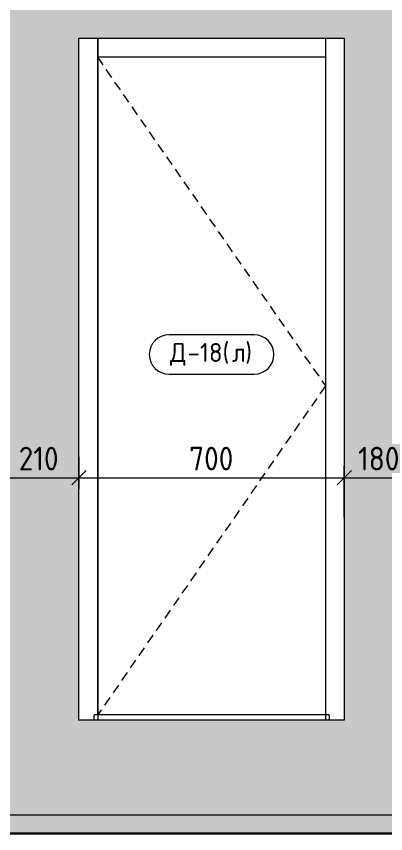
# Model space of a CAD drawing. Header units: millimetres. Extents: x -3511 to 67671, y -1987 to 16130.
# Drawn here: x 49500 to 50474, y 8400 to 10558 of the extents above; entities that cross this region are included whole.
import ezdxf

# ---------------------------------------------------------------- set-up
doc = ezdxf.new("R2010")
doc.units = ezdxf.units.MM
doc.linetypes.add('200_ШТРИХ__ш1_п0_6_', pattern=[40, 25, -15])
for name, color, linetype, lineweight in [('A-ANNO-DIMS', 7, 'Continuous', 9), ('A-ANNO-DIMS-25', 7, 'Continuous', 9), ('A-DOOR', 7, 'Continuous', 9), ('A-DOOR-2', 7, '200_ШТРИХ__ш1_п0_6_', 9), ('A-DOOR-FRAM-1', 7, 'Continuous', 9), ('A-DOOR-IDEN', 7, 'Continuous', 9), ('A-GENM', 7, 'Continuous', 9), ('A-WALL-PATT', 7, 'Continuous', 9), ('I-WALL', 7, 'Continuous', 9)]:
    doc.layers.add(name, color=color, linetype=linetype, lineweight=lineweight)
doc.layers.add('A-FLOR-FNSH-1', color=7, linetype='Continuous', lineweight=30, true_color=0x3c3c3c)
doc.styles.add('GOST Common_5', font='GOST_Common.ttf', dxfattribs={"height": 50})
doc.styles.add('ISOCPEUR_2', font='isocpeur.ttf', dxfattribs={"width": 0.9, "height": 62.5})
doc.dimstyles.new('ISO-2_5_0_9К_БОЛЬШОЙ_1', dxfattribs={"dimscale": 304.8, "dimtxt": 62.248823, "dimasz": 0.123031, "dimexe": 0.098425, "dimexo": 0.246063, "dimgap": 0, "dimtad": 1, "dimdec": 0, "dimrnd": 10, "dimzin": 0, "dimdsep": 46, "dimtxsty": 'ISOCPEUR_2', "dimblk1": 'OBLIQUE', "dimblk2": 'OBLIQUE', "dimsah": 1, "dimcen": 0.09, "dimdle": 0.098425, "dimazin": 0, "dimtfac": 1, "dimtdec": 4, "dimtix": 1, "dimtmove": 0, "dimatfit": 3, "dimfxl": 1, "dimtvp": 1, "dimtolj": 1, "dimtzin": 0, "dimarcsym": 2})

# ---------------------------------------------------------------- blocks, each defined once
blk = doc.blocks.new('110_Дверь_СКБ_1Ст - д-18 700x2100h_Технический шкаф ЭОМ и СС-23257539-Развертка 3_45-3')
at = {"layer": 'A-DOOR'}
for p, q in [((-11200, 10450), (-11800, 10450)), ((-11800, 8714), (-11800, 10450)), ((-11200, 10450), (-11200, 8714)), ((-11200, 8714), (-11800, 8714))]:
    blk.add_line(p, q, dxfattribs=at)
at = {"layer": 'A-DOOR-2'}
for p, q in [((-11801.4, 10450), (-11200, 9582)), ((-11200, 9582), (-11800, 8714))]:
    blk.add_line(p, q, dxfattribs=at)
at = {"layer": 'A-DOOR-FRAM-1'}
for p, q in [((-11800, 10450), (-11800, 10500)), ((-11800, 10500), (-11800, 8700)), ((-11200, 10500), (-11200, 10450)), ((-11200, 10500), (-11200, 8700)), ((-11200, 10450), (-11800, 10450)), ((-11810, 8700), (-11810, 8714)), ((-11190, 8714), (-11810, 8714)), ((-11190, 8714), (-11190, 8700))]:
    blk.add_line(p, q, dxfattribs=at)
blk = doc.blocks.new('Плинтус - Плинтус темный _ст_школа_-33413724-Развертка 3_45-3')
at = {"layer": 'A-GENM'}
blk.add_hatch(color=256, dxfattribs=at).paths.add_polyline_path([(-10900, 8400), (-10864, 8400), (-10864, 8450), (-14565, 8450), (-14565, 8400), (-10987.2, 8400)])
blk.add_line((-14565, 8450), (-10864, 8450), dxfattribs=at)
blk = doc.blocks.new('DIMBLOCK46-Развертка 3_45-3')
at = {"layer": 'A-ANNO-DIMS-25'}
for p, q in [((49665.1, 9394.8), (49665.1, 9309.8)), ((49665.1, 9339.8), (49665.1, 9394.8)), ((49455.2, 9291.3), (49455.2, 9369.8)), ((49455.2, 9339.8), (49665.1, 9339.8)), ((49455.2, 9339.8), (49455.2, 9291.3))]:
    blk.add_line(p, q, dxfattribs=at)
at = {"layer": 'A-ANNO-DIMS-25', "lineweight": 20}
for p, q in [((49455.2, 9339.8), (49473.9, 9358.5)), ((49665.1, 9339.8), (49683.9, 9358.5)), ((49455.2, 9339.8), (49436.4, 9321)), ((49665.1, 9339.8), (49646.4, 9321))]:
    blk.add_line(p, q, dxfattribs=at)
at = {"layer": 'A-ANNO-DIMS-25', "color": 0, "insert": (49506.3, 9421.4), "char_height": 62.5, "width": 129.286, "attachment_point": 1, "line_spacing_factor": 1.149209, "style": 'ISOCPEUR_2'}
blk.add_mtext('210', dxfattribs=at)
blk = doc.blocks.new('_Oblique')
at = {"color": 0, "linetype": 'ByBlock', "lineweight": -2}
blk.add_line((-0.5, -0.5), (0.5, 0.5), dxfattribs=at)
blk = doc.blocks.new('DIMBLOCK47-Развертка 3_45-3')
at = {"layer": 'A-ANNO-DIMS-25'}
for p, q in [((49665.1, 9394.8), (49665.1, 9309.8)), ((49665.1, 9339.8), (49665.1, 9394.8)), ((50365.1, 9234.8), (50365.1, 9369.8)), ((49665.1, 9339.8), (50365.1, 9339.8)), ((50365.1, 9339.8), (50365.1, 9234.8))]:
    blk.add_line(p, q, dxfattribs=at)
at = {"layer": 'A-ANNO-DIMS-25', "lineweight": 20}
for p, q in [((49665.1, 9339.8), (49683.9, 9358.5)), ((50365.1, 9339.8), (50383.9, 9358.5)), ((49665.1, 9339.8), (49646.4, 9321)), ((50365.1, 9339.8), (50346.4, 9321))]:
    blk.add_line(p, q, dxfattribs=at)
at = {"layer": 'A-ANNO-DIMS-25', "color": 0, "insert": (49955.9, 9421.4), "char_height": 62.5, "width": 142.215, "attachment_point": 1, "line_spacing_factor": 1.149209, "style": 'ISOCPEUR_2'}
blk.add_mtext('700', dxfattribs=at)
blk = doc.blocks.new('DIMBLOCK48-Развертка 3_45-3')
at = {"layer": 'A-ANNO-DIMS-25'}
for p, q in [((50545.1, 9394.8), (50545.1, 9309.8)), ((50545.1, 9339.8), (50545.1, 9394.8)), ((50365.1, 9234.8), (50365.1, 9369.8)), ((50365.1, 9339.8), (50545.1, 9339.8)), ((50365.1, 9339.8), (50365.1, 9234.8))]:
    blk.add_line(p, q, dxfattribs=at)
at = {"layer": 'A-ANNO-DIMS-25', "lineweight": 20}
for p, q in [((50365.1, 9339.8), (50383.9, 9358.5)), ((50545.1, 9339.8), (50563.9, 9358.5)), ((50365.1, 9339.8), (50346.4, 9321)), ((50545.1, 9339.8), (50526.4, 9321))]:
    blk.add_line(p, q, dxfattribs=at)
at = {"layer": 'A-ANNO-DIMS-25', "color": 0, "insert": (50401.3, 9421.4), "char_height": 62.5, "width": 129.286, "attachment_point": 1, "line_spacing_factor": 1.149209, "style": 'ISOCPEUR_2'}
blk.add_mtext('180', dxfattribs=at)
blk = doc.blocks.new('М_двери - Типоразмер_рамка-25223575-Развертка 3_45-3')
at = {"layer": 'A-DOOR-IDEN'}
for p, q in [((-13957.6, 9717), (-14182.4, 9717)), ((-14182.4, 9613), (-13957.6, 9613))]:
    blk.add_line(p, q, dxfattribs=at)
for centre, start, end in [((-14182.4, 9665), 90, 270), ((-13957.6, 9665), 270, 90)]:
    blk.add_arc(centre, 52, start, end, dxfattribs=at)

msp = doc.modelspace()

# ---------------------------------------------------------------- hatches: boundary and pattern name
at = {"layer": 'A-WALL-PATT'}
h = msp.add_hatch(color=256, dxfattribs=at)
h.paths.add_polyline_path([(49634.2, 8450), (52396.1, 8450), (52396.1, 11800), (48575.1, 11800), (48575.1, 11700), (48296.1, 11700), (48296.1, 9200), (48695.1, 9200), (48695.1, 9198.6), (48696.1, 9198.6), (48696.1, 9050), (48715.1, 9050), (48715.1, 8500), (48696.1, 8500), (48696.1, 8450), (49618, 8450)])
h.paths.add_polyline_path([(51425.1, 8700), (51425.1, 10500), (52125.1, 10500), (52125.1, 8700), (51640.7, 8700)])
h.paths.add_polyline_path([(48792.8, 8700), (48755.2, 8700), (48755.2, 10500), (49455.2, 10500), (49455.2, 8700), (48805.2, 8700)])
h.paths.add_polyline_path([(49828.4, 8700), (49665.1, 8700), (49665.1, 10500), (50365.1, 10500), (50365.1, 8700), (50338.6, 8700)])
h.paths.add_polyline_path([(50864, 8700), (50545.1, 8700), (50545.1, 10500), (51245.1, 10500), (51245.1, 8700)])

# ---------------------------------------------------------------- linework, layer by layer
at = {"layer": 'A-FLOR-FNSH-1'}
msp.add_line((52417.4, 8400), (48295.1, 8400), dxfattribs=at)
at = {"layer": 'I-WALL'}
for p, q in [((49665.1, 8700), (49665.1, 10500)), ((49665.1, 10500), (50365.1, 10500)), ((50365.1, 10500), (50365.1, 8700)), ((50365.1, 8700), (49665.1, 8700))]:
    msp.add_line(p, q, dxfattribs=at)

# ---------------------------------------------------------------- block references
at = {"layer": 'A-DOOR'}
msp.add_blockref('110_Дверь_СКБ_1Ст - д-18 700x2100h_Технический шкаф ЭОМ и СС-23257539-Развертка 3_45-3', (61515.1, 0), dxfattribs=at)
at = {"layer": 'A-DOOR-IDEN'}
msp.add_blockref('М_двери - Типоразмер_рамка-25223575-Развертка 3_45-3', (64085.1, 0), dxfattribs=at)
at = {"layer": 'A-GENM'}
msp.add_blockref('Плинтус - Плинтус темный _ст_школа_-33413724-Развертка 3_45-3', (63275.1, 0), dxfattribs=at)

# ---------------------------------------------------------------- texts
at = {"layer": 'A-DOOR-IDEN', "char_height": 50, "attachment_point": 1, "style": 'GOST Common_5'}
for s, insert, width in [('\\fGOST Common|b0|i0|c204|p34|;Д', (49905.3, 9695.3), 56.118), ('-18(', (49951.6, 9695.3), 142.3), ('\\fGOST Common|b0|i0|c204|p34|;)', (50103.8, 9695.3), 24.051), ('\\fGOST Common|b0|i0|c204|p34|;л', (50069, 9695.3), 42.089)]:
    msp.add_mtext(s, dxfattribs=dict(at, insert=insert, width=width))

# ---------------------------------------------------------------- dimensions: what is measured, and where the dimension line sits
at = {"layer": 'A-ANNO-DIMS'}
for base, p1, p2, override, picture, middle in [((49665.1, 9339.8), (49455.2, 9366.3), (49665.1, 9469.8), {"dimpost": '<>', "dimfxl": 234.068417}, 'DIMBLOCK46-Развертка 3_45-3', (49560.2, 9371)), ((50365.1, 9339.8), (49665.1, 9469.8), (50365.1, 9309.8), {"dimpost": '<>', "dimfxl": 718.052923}, 'DIMBLOCK47-Развертка 3_45-3', (50015.1, 9371)), ((50545.1, 9339.8), (50365.1, 9309.8), (50545.1, 9469.8), {"dimpost": '<>', "dimfxl": 240.831892}, 'DIMBLOCK48-Развертка 3_45-3', (50455.1, 9371))]:
    dim = msp.add_linear_dim(base=base, p1=p1, p2=p2, dimstyle='ISO-2_5_0_9К_БОЛЬШОЙ_1', override=override, dxfattribs=at)
    dim.commit()
    dim.dimension.update_dxf_attribs({"geometry": picture, "text_midpoint": middle})

doc.saveas('drawing.dxf')
